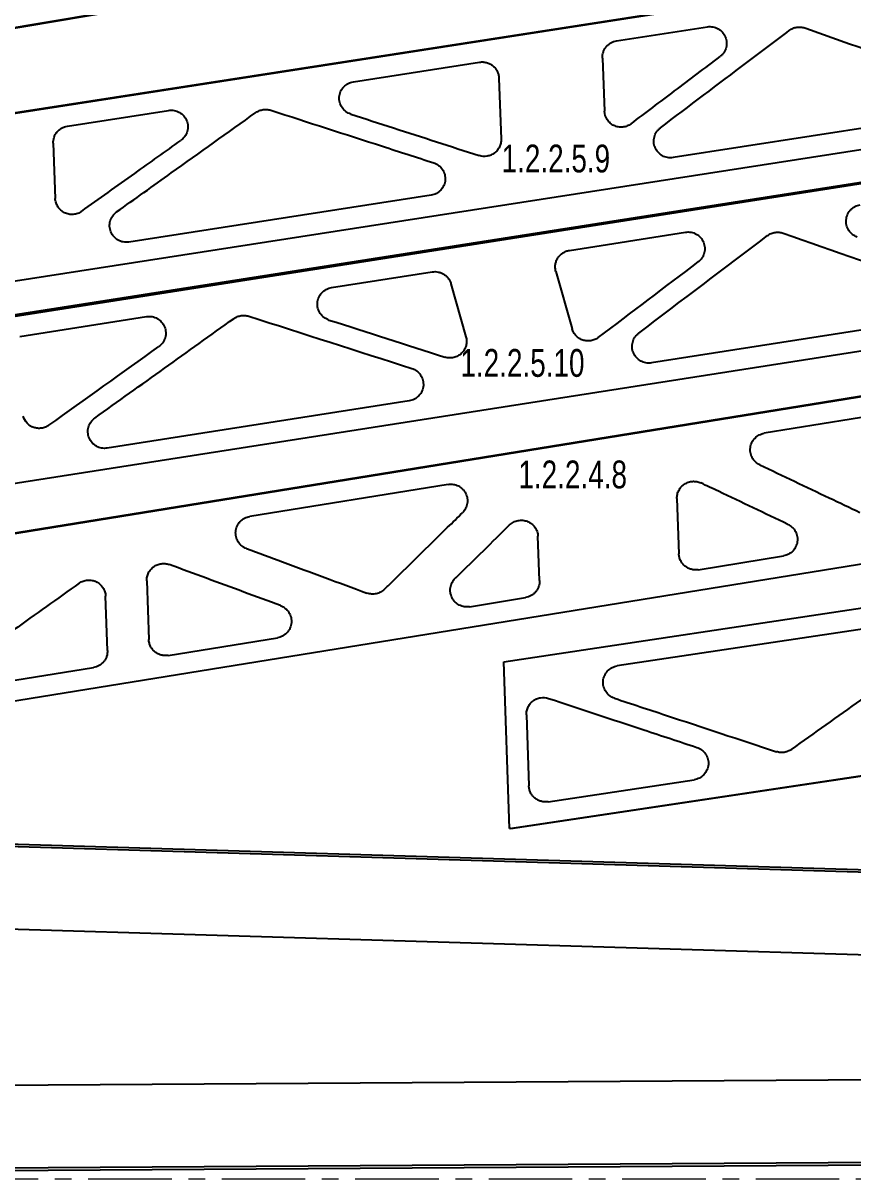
# Model space of a CAD drawing. Header units: inches. Extents: x 0 to 23.8, y 0 to 11.8.
# Drawn here: x 14.26 to 19.23, y 0.24 to 7.18 of the extents above; entities that cross this region are included whole.
import ezdxf

# ---------------------------------------------------------------- set-up
doc = ezdxf.new("R2010")
doc.units = ezdxf.units.IN
doc.header["$MEASUREMENT"] = 0
doc.linetypes.add('CENTERX2', pattern=[0.8, 0.5, -0.1, 0.1, -0.1])
doc.layers.add('PART_NAMES', color=1, linetype='Continuous')
doc.styles.add('SLDTEXTSTYLE0', font='TXT', dxfattribs={"width": 0.75})

msp = doc.modelspace()

# ---------------------------------------------------------------- linework, layer by layer
at = {"color": 7, "linetype": 'Continuous', "lineweight": 25}
for p, q in [((23.3222, 8.6876), (11.642, 6.7101)), ((23.3462, 8.6916), (11.6454, 6.715)), ((23.4886, 8.0775), (5.072, 5.2211)), ((5.0803, 5.2195), (23.4969, 8.0778)), ((17.8158, 7.0696), (18.3599, 7.154)), ((5.116, 4.2202), (23.5336, 7.0785)), ((16.2386, 6.8248), (16.995, 6.9422)), ((17.7312, 6.9671), (17.7429, 6.6491)), ((4.7466, 3.938), (23.1617, 6.8225)), ((23.1677, 6.8286), (4.751, 3.9495)), ((17.1102, 6.8471), (17.1237, 6.4811)), ((14.5249, 6.5588), (15.1315, 6.653)), ((19.8395, 6.6317), (18.1539, 6.3701)), ((14.4403, 6.4563), (14.4524, 6.1259)), ((16.7044, 6.1452), (14.8936, 5.8641)), ((17.5327, 5.8142), (18.2287, 5.9232)), ((23.4348, 5.8605), (5.0214, 2.9771)), ((23.5199, 5.6249), (11.6945, 3.7128)), ((11.7027, 3.7115), (23.528, 5.6252)), ((16.1076, 5.591), (16.7116, 5.6856)), ((17.452, 5.6881), (17.5496, 5.344)), ((16.8233, 5.6141), (16.9133, 5.2969)), ((14.2409, 5.2986), (14.9994, 5.4174)), ((19.7096, 5.4037), (18.0243, 5.1398)), ((16.5736, 4.9126), (14.7632, 4.6291)), ((19.873, 4.9081), (18.7006, 4.7184)), ((23.5629, 4.6258), (11.7368, 2.7122)), ((16.8062, 4.4118), (15.6174, 4.2194)), ((18.1775, 4.3267), (18.189, 3.9958)), ((17.14, 3.3482), (23.449, 4.2974)), ((17.354, 3.8354), (17.3447, 4.1007)), ((18.3049, 3.9006), (18.8153, 3.9832)), ((15.0009, 3.8341), (15.0132, 3.4819)), ((14.7653, 3.4165), (14.7539, 3.742)), ((16.9348, 3.6789), (17.27, 3.7332)), ((19.6229, 3.5954), (17.82, 3.3241)), ((15.1291, 3.3867), (15.7837, 3.4926)), ((17.1738, 2.3488), (17.14, 3.3482)), ((14.076, 3.2163), (14.6814, 3.3143)), ((17.1738, 2.3488), (23.4824, 3.298)), ((17.1817, 2.3491), (23.4902, 3.2974)), ((17.2758, 3.0313), (17.2902, 2.6055)), ((17.405, 2.51), (18.2807, 2.6417)), ((4.7959, 2.5384), (23.6409, 1.9721)), ((4.7959, 2.5274), (23.6409, 1.9577)), ((17.1817, 2.3491), (17.1738, 2.3488)), ((23.6409, 1.4613), (4.7959, 2.0295)), ((4.7959, 0.7504), (23.6409, 0.8726)), ((4.7959, 0.2549), (23.6409, 0.3769)), ((23.6409, 0.3604), (4.7959, 0.2381))]:
    msp.add_line(p, q, dxfattribs=at)
at = {"color": 7, "linetype": 'CENTERX2', "lineweight": 18}
msp.add_line((0.25, 0.25), (23.75, 0.25), dxfattribs=at)
at = {"color": 7, "linetype": 'Continuous', "lineweight": 25}
for points, knots in [([(18.3599, 7.154), (18.3709, 7.1557), (18.3819, 7.1556), (18.4038, 7.1517), (18.4141, 7.148), (18.4336, 7.1372), (18.4422, 7.1303), (18.457, 7.1138), (18.4629, 7.1045), (18.4716, 7.0841), (18.4742, 7.0733), (18.4754, 7.0567), (18.4753, 7.0512), (18.4742, 7.0402), (18.4733, 7.0348), (18.4704, 7.0241), (18.4685, 7.0189), (18.464, 7.0089), (18.4613, 7.0041), (18.4551, 6.9949), (18.4516, 6.9905), (18.4441, 6.9825), (18.44, 6.9788), (18.4355, 6.9755)], [0, 0, 0, 0, 0.125, 0.125, 0.25, 0.25, 0.375, 0.375, 0.5, 0.5, 0.625, 0.625, 0.6875, 0.6875, 0.75, 0.75, 0.8125, 0.8125, 0.875, 0.875, 0.9375, 0.9375, 1, 1, 1, 1]), ([(18.8507, 7.1326), (18.8574, 7.1376), (18.8645, 7.1417), (18.8796, 7.1481), (18.8876, 7.1504), (18.9038, 7.1529), (18.9121, 7.1532), (18.9285, 7.1517), (18.9365, 7.1499), (18.9443, 7.1472)], [0, 0, 0, 0, 0.25, 0.25, 0.5, 0.5, 0.75, 0.75, 1, 1, 1, 1]), ([(18.9443, 7.1472), (19.1519, 7.0739), (19.3595, 7.0006), (19.567, 6.9273), (19.6638, 6.8932), (19.7606, 6.859), (19.8574, 6.8248)], [0.0045634, 0.0045634, 0.0045634, 0.0045634, 0.02133676, 0.02133676, 0.02133676, 0.02915922, 0.02915922, 0.02915922, 0.02915922]), ([(18.0783, 6.5487), (18.251, 6.6793), (18.4237, 6.8098), (18.5964, 6.9404), (18.6812, 7.0045), (18.766, 7.0686), (18.8507, 7.1326)], [0.01679187, 0.01679187, 0.01679187, 0.01679187, 0.03329004, 0.03329004, 0.03329004, 0.04138768, 0.04138768, 0.04138768, 0.04138768]), ([(17.7312, 6.9671), (17.7308, 6.9793), (17.7326, 6.9913), (17.7384, 7.0086), (17.7409, 7.0141), (17.7467, 7.0247), (17.7502, 7.0298), (17.7579, 7.0391), (17.7621, 7.0434), (17.7714, 7.0512), (17.7764, 7.0547), (17.7869, 7.0607), (17.7924, 7.0632), (17.8038, 7.0672), (17.8098, 7.0687), (17.8158, 7.0696)], [0, 0, 0, 0, 0.25, 0.25, 0.375, 0.375, 0.5, 0.5, 0.625, 0.625, 0.75, 0.75, 0.875, 0.875, 1, 1, 1, 1]), ([(16.995, 6.9422), (17.002, 6.9433), (17.009, 6.9436), (17.023, 6.9428), (17.03, 6.9417), (17.0436, 6.9379), (17.0501, 6.9354), (17.0626, 6.9289), (17.0686, 6.925), (17.0794, 6.916), (17.0843, 6.911), (17.0931, 6.8999), (17.0968, 6.894), (17.1031, 6.8814), (17.1055, 6.8747), (17.109, 6.8611), (17.11, 6.8541), (17.1102, 6.8471)], [0, 0, 0, 0, 0.125, 0.125, 0.25, 0.25, 0.375, 0.375, 0.5, 0.5, 0.625, 0.625, 0.75, 0.75, 0.875, 0.875, 1, 1, 1, 1]), ([(17.9032, 6.573), (17.9899, 6.6386), (18.0766, 6.7041), (18.1633, 6.7696), (18.254, 6.8382), (18.3448, 6.9068), (18.4355, 6.9755)], [0.01717888, 0.01717888, 0.01717888, 0.01717888, 0.02546104, 0.02546104, 0.02546104, 0.03412983, 0.03412983, 0.03412983, 0.03412983]), ([(16.2232, 6.6308), (16.2125, 6.6343), (16.2027, 6.6394), (16.1847, 6.653), (16.1771, 6.661), (16.1646, 6.6797), (16.16, 6.6898), (16.1543, 6.7116), (16.1534, 6.7227), (16.1551, 6.7451), (16.1578, 6.7559), (16.1668, 6.7764), (16.173, 6.7857), (16.1882, 6.8022), (16.1971, 6.809), (16.2169, 6.8195), (16.2275, 6.8231), (16.2386, 6.8248)], [0, 0, 0, 0, 0.125, 0.125, 0.25, 0.25, 0.375, 0.375, 0.5, 0.5, 0.625, 0.625, 0.75, 0.75, 0.875, 0.875, 1, 1, 1, 1]), ([(14.8202, 6.0443), (14.9294, 6.1224), (15.0386, 6.2004), (15.1479, 6.2784), (15.3169, 6.3991), (15.4859, 6.5198), (15.6548, 6.6405)], [0.0177595, 0.0177595, 0.0177595, 0.0177595, 0.02798828, 0.02798828, 0.02798828, 0.0438128, 0.0438128, 0.0438128, 0.0438128]), ([(15.1315, 6.653), (15.1426, 6.6547), (15.1537, 6.6546), (15.1759, 6.6505), (15.1863, 6.6467), (15.2059, 6.6357), (15.2145, 6.6287), (15.2293, 6.6118), (15.2352, 6.6023), (15.2437, 6.5815), (15.2461, 6.5707), (15.2473, 6.5483), (15.246, 6.5372), (15.2398, 6.5156), (15.235, 6.5056), (15.222, 6.4873), (15.2141, 6.4793), (15.205, 6.4728)], [0, 0, 0, 0, 0.125, 0.125, 0.25, 0.25, 0.375, 0.375, 0.5, 0.5, 0.625, 0.625, 0.75, 0.75, 0.875, 0.875, 1, 1, 1, 1]), ([(15.6548, 6.6405), (15.6612, 6.6451), (15.668, 6.6488), (15.6823, 6.6546), (15.69, 6.6568), (15.7052, 6.6591), (15.713, 6.6594), (15.7286, 6.6582), (15.7362, 6.6567), (15.7437, 6.6543)], [0, 0, 0, 0, 0.25, 0.25, 0.5, 0.5, 0.75, 0.75, 1, 1, 1, 1]), ([(15.7437, 6.6543), (15.9666, 6.5823), (16.1896, 6.5103), (16.4125, 6.4384), (16.5149, 6.4053), (16.6174, 6.3722), (16.7198, 6.3391)], [0.00445347, 0.00445347, 0.00445347, 0.00445347, 0.02230498, 0.02230498, 0.02230498, 0.03050679, 0.03050679, 0.03050679, 0.03050679]), ([(16.2232, 6.6308), (16.3088, 6.6032), (16.3944, 6.5755), (16.48, 6.5479), (16.651, 6.4927), (16.822, 6.4375), (16.993, 6.3823)], [0.01385221, 0.01385221, 0.01385221, 0.01385221, 0.02070761, 0.02070761, 0.02070761, 0.03439944, 0.03439944, 0.03439944, 0.03439944]), ([(17.9032, 6.573), (17.8958, 6.5675), (17.8879, 6.5631), (17.8753, 6.5581), (17.8709, 6.5567), (17.862, 6.5545), (17.8576, 6.5538), (17.8441, 6.5524), (17.8348, 6.5527), (17.817, 6.5558), (17.8082, 6.5585), (17.7918, 6.5663), (17.7842, 6.5713), (17.7704, 6.5833), (17.7644, 6.5901), (17.7494, 6.6129), (17.7436, 6.6308), (17.7429, 6.6491)], [0, 0, 0, 0, 0.125, 0.125, 0.1875, 0.1875, 0.25, 0.25, 0.375, 0.375, 0.5, 0.5, 0.625, 0.625, 0.75, 0.75, 1, 1, 1, 1]), ([(14.4403, 6.4563), (14.4398, 6.4686), (14.4416, 6.4806), (14.4474, 6.4979), (14.4499, 6.5034), (14.4558, 6.5139), (14.4592, 6.519), (14.4669, 6.5283), (14.4712, 6.5326), (14.4804, 6.5404), (14.4855, 6.5439), (14.496, 6.5499), (14.5015, 6.5524), (14.5129, 6.5564), (14.5188, 6.5579), (14.5249, 6.5588)], [0, 0, 0, 0, 0.25, 0.25, 0.375, 0.375, 0.5, 0.5, 0.625, 0.625, 0.75, 0.75, 0.875, 0.875, 1, 1, 1, 1]), ([(18.1539, 6.3701), (18.1429, 6.3684), (18.1319, 6.3685), (18.11, 6.3724), (18.0997, 6.3761), (18.0803, 6.387), (18.0716, 6.3938), (18.0568, 6.4103), (18.0509, 6.4197), (18.0422, 6.4401), (18.0396, 6.4509), (18.0384, 6.4674), (18.0385, 6.473), (18.0396, 6.4839), (18.0405, 6.4893), (18.0434, 6.5), (18.0453, 6.5053), (18.0498, 6.5153), (18.0525, 6.5201), (18.0587, 6.5293), (18.0622, 6.5336), (18.0697, 6.5417), (18.0738, 6.5453), (18.0783, 6.5487)], [0, 0, 0, 0, 0.125, 0.125, 0.25, 0.25, 0.375, 0.375, 0.5, 0.5, 0.625, 0.625, 0.6875, 0.6875, 0.75, 0.75, 0.8125, 0.8125, 0.875, 0.875, 0.9375, 0.9375, 1, 1, 1, 1]), ([(14.6105, 6.0482), (14.7167, 6.124), (14.8229, 6.1999), (14.9292, 6.2758), (15.0211, 6.3415), (15.113, 6.4071), (15.205, 6.4728)], [0.01642191, 0.01642191, 0.01642191, 0.01642191, 0.02636941, 0.02636941, 0.02636941, 0.0349789, 0.0349789, 0.0349789, 0.0349789]), ([(17.1237, 6.4811), (17.124, 6.473), (17.1233, 6.4651), (17.1201, 6.4495), (17.1175, 6.4418), (17.1107, 6.4274), (17.1064, 6.4205), (17.0962, 6.4081), (17.0905, 6.4026), (17.0778, 6.3929), (17.0708, 6.3888), (17.0562, 6.3825), (17.0484, 6.3802), (17.0247, 6.3762), (17.0084, 6.3773), (16.993, 6.3823)], [0, 0, 0, 0, 0.125, 0.125, 0.25, 0.25, 0.375, 0.375, 0.5, 0.5, 0.625, 0.625, 0.75, 0.75, 1, 1, 1, 1]), ([(16.7198, 6.3391), (16.7305, 6.3357), (16.7403, 6.3306), (16.7583, 6.317), (16.7659, 6.3089), (16.7784, 6.2903), (16.783, 6.2801), (16.7887, 6.2584), (16.7896, 6.2473), (16.7879, 6.2249), (16.7852, 6.2141), (16.7761, 6.1935), (16.77, 6.1842), (16.7548, 6.1678), (16.7459, 6.161), (16.7261, 6.1504), (16.7155, 6.1469), (16.7044, 6.1452)], [0, 0, 0, 0, 0.125, 0.125, 0.25, 0.25, 0.375, 0.375, 0.5, 0.5, 0.625, 0.625, 0.75, 0.75, 0.875, 0.875, 1, 1, 1, 1]), ([(14.6105, 6.0482), (14.6031, 6.0429), (14.5952, 6.0387), (14.5783, 6.0326), (14.5694, 6.0306), (14.5516, 6.0291), (14.5425, 6.0296), (14.5249, 6.0329), (14.5163, 6.0358), (14.5002, 6.0437), (14.4928, 6.0487), (14.4792, 6.0607), (14.4734, 6.0675), (14.4636, 6.0826), (14.4597, 6.0908), (14.4543, 6.1078), (14.4527, 6.1168), (14.4524, 6.1259)], [0, 0, 0, 0, 0.125, 0.125, 0.25, 0.25, 0.375, 0.375, 0.5, 0.5, 0.625, 0.625, 0.75, 0.75, 0.875, 0.875, 1, 1, 1, 1]), ([(14.8936, 5.8641), (14.8825, 5.8624), (14.8714, 5.8626), (14.8493, 5.8666), (14.8389, 5.8704), (14.8193, 5.8814), (14.8107, 5.8885), (14.7958, 5.9053), (14.7899, 5.9148), (14.7815, 5.9356), (14.779, 5.9464), (14.7778, 5.9689), (14.7791, 5.9799), (14.7853, 6.0015), (14.7902, 6.0116), (14.8031, 6.0299), (14.811, 6.0378), (14.8202, 6.0443)], [0, 0, 0, 0, 0.125, 0.125, 0.25, 0.25, 0.375, 0.375, 0.5, 0.5, 0.625, 0.625, 0.75, 0.75, 0.875, 0.875, 1, 1, 1, 1]), ([(19.2577, 5.894), (19.2472, 5.8977), (19.2376, 5.903), (19.2202, 5.9168), (19.2128, 5.925), (19.2007, 5.9437), (19.1964, 5.9538), (19.1911, 5.9754), (19.1903, 5.9864), (19.1923, 6.0085), (19.1951, 6.0192), (19.2019, 6.0344), (19.2046, 6.0392), (19.2107, 6.0484), (19.2141, 6.0527), (19.2216, 6.0608), (19.2258, 6.0645), (19.2345, 6.0712), (19.2391, 6.0742), (19.2489, 6.0793), (19.2541, 6.0815), (19.2645, 6.085), (19.2699, 6.0863), (19.2754, 6.0872)], [0, 0, 0, 0, 0.125, 0.125, 0.25, 0.25, 0.375, 0.375, 0.5, 0.5, 0.625, 0.625, 0.6875, 0.6875, 0.75, 0.75, 0.8125, 0.8125, 0.875, 0.875, 0.9375, 0.9375, 1, 1, 1, 1]), ([(18.2287, 5.9232), (18.2397, 5.925), (18.2507, 5.9249), (18.2726, 5.921), (18.283, 5.9173), (18.3024, 5.9065), (18.3111, 5.8996), (18.3259, 5.8831), (18.3319, 5.8738), (18.3405, 5.8534), (18.3431, 5.8426), (18.3443, 5.8261), (18.3443, 5.8205), (18.3432, 5.8095), (18.3423, 5.8041), (18.3394, 5.7934), (18.3375, 5.7882), (18.333, 5.7782), (18.3303, 5.7734), (18.3242, 5.7642), (18.3207, 5.7598), (18.3131, 5.7518), (18.309, 5.7481), (18.3046, 5.7447)], [0, 0, 0, 0, 0.125, 0.125, 0.25, 0.25, 0.375, 0.375, 0.5, 0.5, 0.625, 0.625, 0.6875, 0.6875, 0.75, 0.75, 0.8125, 0.8125, 0.875, 0.875, 0.9375, 0.9375, 1, 1, 1, 1]), ([(18.7203, 5.9027), (18.7269, 5.9077), (18.734, 5.9118), (18.749, 5.9182), (18.7571, 5.9205), (18.7732, 5.9231), (18.7815, 5.9233), (18.7979, 5.9218), (18.8059, 5.9201), (18.8137, 5.9174)], [0, 0, 0, 0, 0.25, 0.25, 0.5, 0.5, 0.75, 0.75, 1, 1, 1, 1]), ([(17.452, 5.6881), (17.45, 5.695), (17.4488, 5.7019), (17.4479, 5.7159), (17.4482, 5.7231), (17.4503, 5.737), (17.452, 5.7438), (17.457, 5.7571), (17.4602, 5.7634), (17.4677, 5.7753), (17.4722, 5.7808), (17.4821, 5.7909), (17.4876, 5.7953), (17.4994, 5.803), (17.5058, 5.8063), (17.5189, 5.8113), (17.5256, 5.8131), (17.5327, 5.8142)], [0, 0, 0, 0, 0.125, 0.125, 0.25, 0.25, 0.375, 0.375, 0.5, 0.5, 0.625, 0.625, 0.75, 0.75, 0.875, 0.875, 1, 1, 1, 1]), ([(16.7116, 5.6856), (16.7236, 5.6875), (16.7357, 5.6872), (16.7536, 5.6834), (16.7593, 5.6817), (16.7704, 5.6771), (16.7759, 5.6743), (16.7861, 5.6678), (16.7908, 5.6641), (16.7996, 5.6559), (16.8037, 5.6513), (16.8109, 5.6416), (16.8141, 5.6365), (16.8194, 5.6257), (16.8216, 5.62), (16.8233, 5.6141)], [0, 0, 0, 0, 0.25, 0.25, 0.375, 0.375, 0.5, 0.5, 0.625, 0.625, 0.75, 0.75, 0.875, 0.875, 1, 1, 1, 1]), ([(16.0926, 5.397), (16.0819, 5.4004), (16.072, 5.4055), (16.054, 5.4191), (16.0464, 5.4271), (16.0338, 5.4458), (16.0293, 5.4559), (16.0235, 5.4776), (16.0225, 5.4887), (16.0243, 5.5111), (16.027, 5.5219), (16.0359, 5.5425), (16.042, 5.5518), (16.0573, 5.5683), (16.0661, 5.5751), (16.0859, 5.5857), (16.0965, 5.5893), (16.1076, 5.591)], [0, 0, 0, 0, 0.125, 0.125, 0.25, 0.25, 0.375, 0.375, 0.5, 0.5, 0.625, 0.625, 0.75, 0.75, 0.875, 0.875, 1, 1, 1, 1]), ([(14.9994, 5.4174), (15.0105, 5.4192), (15.0216, 5.419), (15.0438, 5.415), (15.0542, 5.4113), (15.0738, 5.4002), (15.0824, 5.3932), (15.0973, 5.3764), (15.1032, 5.3669), (15.1117, 5.3461), (15.1141, 5.3352), (15.1153, 5.3128), (15.1141, 5.3017), (15.1079, 5.2802), (15.103, 5.2701), (15.0901, 5.2518), (15.0822, 5.2438), (15.0731, 5.2373)], [0, 0, 0, 0, 0.125, 0.125, 0.25, 0.25, 0.375, 0.375, 0.5, 0.5, 0.625, 0.625, 0.75, 0.75, 0.875, 0.875, 1, 1, 1, 1]), ([(15.5235, 5.4059), (15.5299, 5.4104), (15.5367, 5.4142), (15.551, 5.42), (15.5586, 5.4221), (15.5738, 5.4245), (15.5816, 5.4249), (15.5972, 5.4237), (15.6048, 5.4222), (15.6122, 5.4198)], [0, 0, 0, 0, 0.25, 0.25, 0.5, 0.5, 0.75, 0.75, 1, 1, 1, 1]), ([(17.7062, 5.2916), (17.6997, 5.2867), (17.6927, 5.2827), (17.6779, 5.2763), (17.67, 5.274), (17.6541, 5.2714), (17.6459, 5.271), (17.6297, 5.2723), (17.6219, 5.2739), (17.6065, 5.2791), (17.5991, 5.2826), (17.5855, 5.2912), (17.5791, 5.2964), (17.568, 5.3081), (17.5631, 5.3146), (17.555, 5.3287), (17.5519, 5.3362), (17.5496, 5.344)], [0, 0, 0, 0, 0.125, 0.125, 0.25, 0.25, 0.375, 0.375, 0.5, 0.5, 0.625, 0.625, 0.75, 0.75, 0.875, 0.875, 1, 1, 1, 1]), ([(16.9133, 5.2969), (16.9158, 5.2882), (16.917, 5.2794), (16.9172, 5.2614), (16.916, 5.2523), (16.9114, 5.2351), (16.9078, 5.2266), (16.8987, 5.2112), (16.8931, 5.204), (16.8802, 5.1915), (16.873, 5.1862), (16.857, 5.1775), (16.8487, 5.1743), (16.8312, 5.1702), (16.8221, 5.1694), (16.8042, 5.1701), (16.7952, 5.1716), (16.7866, 5.1744)], [0, 0, 0, 0, 0.125, 0.125, 0.25, 0.25, 0.375, 0.375, 0.5, 0.5, 0.625, 0.625, 0.75, 0.75, 0.875, 0.875, 1, 1, 1, 1]), ([(18.0243, 5.1398), (18.0133, 5.138), (18.0023, 5.1381), (17.9804, 5.142), (17.97, 5.1457), (17.9506, 5.1565), (17.9419, 5.1634), (17.9271, 5.1799), (17.9211, 5.1892), (17.9125, 5.2096), (17.9099, 5.2204), (17.9087, 5.237), (17.9087, 5.2425), (17.9098, 5.2535), (17.9107, 5.2589), (17.9136, 5.2696), (17.9155, 5.2748), (17.92, 5.2848), (17.9227, 5.2896), (17.9288, 5.2988), (17.9323, 5.3032), (17.9399, 5.3112), (17.944, 5.3149), (17.9484, 5.3183)], [0, 0, 0, 0, 0.125, 0.125, 0.25, 0.25, 0.375, 0.375, 0.5, 0.5, 0.625, 0.625, 0.6875, 0.6875, 0.75, 0.75, 0.8125, 0.8125, 0.875, 0.875, 0.9375, 0.9375, 1, 1, 1, 1]), ([(16.5887, 5.1066), (16.5994, 5.1032), (16.6092, 5.0981), (16.6272, 5.0846), (16.6349, 5.0765), (16.6474, 5.0578), (16.652, 5.0477), (16.6577, 5.026), (16.6587, 5.0149), (16.657, 4.9925), (16.6543, 4.9817), (16.6453, 4.9611), (16.6392, 4.9518), (16.624, 4.9353), (16.6151, 4.9285), (16.5953, 4.9179), (16.5847, 4.9143), (16.5736, 4.9126)], [0, 0, 0, 0, 0.125, 0.125, 0.25, 0.25, 0.375, 0.375, 0.5, 0.5, 0.625, 0.625, 0.75, 0.75, 0.875, 0.875, 1, 1, 1, 1]), ([(14.4145, 4.7662), (14.408, 4.7615), (14.401, 4.7577), (14.3863, 4.7517), (14.3784, 4.7496), (14.3627, 4.7474), (14.3546, 4.7472), (14.3387, 4.7487), (14.331, 4.7504), (14.3159, 4.7557), (14.3086, 4.7593), (14.2953, 4.7679), (14.2891, 4.7731), (14.2727, 4.7905), (14.2646, 4.8047), (14.2602, 4.8202)], [0, 0, 0, 0, 0.125, 0.125, 0.25, 0.25, 0.375, 0.375, 0.5, 0.5, 0.625, 0.625, 0.75, 0.75, 1, 1, 1, 1]), ([(14.7632, 4.6291), (14.7521, 4.6274), (14.741, 4.6275), (14.7189, 4.6315), (14.7084, 4.6353), (14.6888, 4.6463), (14.6802, 4.6533), (14.6653, 4.6702), (14.6594, 4.6796), (14.6509, 4.7004), (14.6485, 4.7113), (14.6473, 4.7337), (14.6485, 4.7448), (14.6548, 4.7664), (14.6596, 4.7764), (14.6725, 4.7947), (14.6804, 4.8027), (14.6896, 4.8092)], [0, 0, 0, 0, 0.125, 0.125, 0.25, 0.25, 0.375, 0.375, 0.5, 0.5, 0.625, 0.625, 0.75, 0.75, 0.875, 0.875, 1, 1, 1, 1]), ([(18.6736, 4.5293), (18.6639, 4.5339), (18.6553, 4.5399), (18.6399, 4.5545), (18.6335, 4.563), (18.6259, 4.577), (18.6238, 4.5819), (18.6203, 4.5918), (18.619, 4.5969), (18.6172, 4.6073), (18.6166, 4.6127), (18.6165, 4.6232), (18.6168, 4.6284), (18.6183, 4.6389), (18.6194, 4.6441), (18.6226, 4.6542), (18.6245, 4.6591), (18.6292, 4.6686), (18.6319, 4.6732), (18.638, 4.6818), (18.6414, 4.6858), (18.6525, 4.6971), (18.6611, 4.7035), (18.6798, 4.7132), (18.69, 4.7166), (18.7006, 4.7184)], [0, 0, 0, 0, 0.125, 0.125, 0.25, 0.25, 0.3125, 0.3125, 0.375, 0.375, 0.4375, 0.4375, 0.5, 0.5, 0.5625, 0.5625, 0.625, 0.625, 0.6875, 0.6875, 0.75, 0.75, 0.875, 0.875, 1, 1, 1, 1]), ([(18.6736, 4.5293), (18.8124, 4.4633), (18.9511, 4.3973), (19.0899, 4.3313), (19.151, 4.3022), (19.212, 4.2732), (19.2731, 4.2441)], [0.01368932, 0.01368932, 0.01368932, 0.01368932, 0.0254, 0.0254, 0.0254, 0.03055216, 0.03055216, 0.03055216, 0.03055216]), ([(16.8062, 4.4118), (16.8167, 4.4135), (16.8272, 4.4135), (16.8481, 4.4102), (16.8582, 4.407), (16.8723, 4.3998), (16.8768, 4.397), (16.8853, 4.3909), (16.8893, 4.3875), (16.8967, 4.38), (16.9002, 4.3759), (16.9063, 4.3674), (16.9091, 4.363), (16.9138, 4.3536), (16.9158, 4.3486), (16.919, 4.3386), (16.9202, 4.3335), (16.9218, 4.3232), (16.9222, 4.3178), (16.9222, 4.3073), (16.9217, 4.3021), (16.9192, 4.2866), (16.9158, 4.2763), (16.9062, 4.2577), (16.8998, 4.2491), (16.8922, 4.2417)], [0, 0, 0, 0, 0.125, 0.125, 0.25, 0.25, 0.3125, 0.3125, 0.375, 0.375, 0.4375, 0.4375, 0.5, 0.5, 0.5625, 0.5625, 0.625, 0.625, 0.6875, 0.6875, 0.75, 0.75, 0.875, 0.875, 1, 1, 1, 1]), ([(18.1775, 4.3267), (18.1772, 4.3353), (18.178, 4.3438), (18.1817, 4.3605), (18.1847, 4.3686), (18.1925, 4.3837), (18.1975, 4.3909), (18.2089, 4.4035), (18.2154, 4.4091), (18.2298, 4.4185), (18.2374, 4.4223), (18.2536, 4.4277), (18.2621, 4.4294), (18.2791, 4.4305), (18.2878, 4.43), (18.3045, 4.4268), (18.3126, 4.4242), (18.3204, 4.4205)], [0, 0, 0, 0, 0.125, 0.125, 0.25, 0.25, 0.375, 0.375, 0.5, 0.5, 0.625, 0.625, 0.75, 0.75, 0.875, 0.875, 1, 1, 1, 1]), ([(18.8423, 4.1722), (18.7035, 4.2382), (18.5647, 4.3043), (18.426, 4.3703), (18.3908, 4.387), (18.3556, 4.4038), (18.3204, 4.4205)], [0.01368964, 0.01368964, 0.01368964, 0.01368964, 0.0254, 0.0254, 0.0254, 0.02837022, 0.02837022, 0.02837022, 0.02837022]), ([(16.4244, 3.783), (16.4318, 3.7903), (16.4392, 3.7975), (16.4465, 3.8047), (16.5655, 3.9214), (16.6846, 4.0381), (16.8036, 4.1547), (16.8331, 4.1837), (16.8627, 4.2127), (16.8922, 4.2417)], [0.01191363, 0.01191363, 0.01191363, 0.01191363, 0.0127, 0.0127, 0.0127, 0.0254, 0.0254, 0.0254, 0.02855387, 0.02855387, 0.02855387, 0.02855387]), ([(15.5987, 4.0269), (15.5884, 4.0307), (15.5789, 4.0361), (15.5618, 4.05), (15.5545, 4.0582), (15.5428, 4.0768), (15.5386, 4.087), (15.5335, 4.1084), (15.5328, 4.1193), (15.5343, 4.1357), (15.5353, 4.1412), (15.5381, 4.1517), (15.54, 4.1568), (15.5445, 4.1668), (15.5472, 4.1717), (15.5532, 4.1808), (15.5566, 4.185), (15.5641, 4.193), (15.5682, 4.1968), (15.5769, 4.2034), (15.5815, 4.2063), (15.5911, 4.2115), (15.5962, 4.2137), (15.6066, 4.2172), (15.6119, 4.2185), (15.6174, 4.2194)], [0, 0, 0, 0, 0.125, 0.125, 0.25, 0.25, 0.375, 0.375, 0.5, 0.5, 0.5625, 0.5625, 0.625, 0.625, 0.6875, 0.6875, 0.75, 0.75, 0.8125, 0.8125, 0.875, 0.875, 0.9375, 0.9375, 1, 1, 1, 1]), ([(17.1748, 4.1686), (17.0686, 4.0645), (16.9624, 3.9604), (16.8562, 3.8563), (16.8537, 3.8538), (16.8513, 3.8514), (16.8488, 3.849)], [0.0150853, 0.0150853, 0.0150853, 0.0150853, 0.02641787, 0.02641787, 0.02641787, 0.02667962, 0.02667962, 0.02667962, 0.02667962]), ([(17.1748, 4.1686), (17.1817, 4.1754), (17.1895, 4.181), (17.2023, 4.1878), (17.2067, 4.1898), (17.2158, 4.193), (17.2204, 4.1943), (17.2298, 4.1962), (17.2347, 4.1968), (17.2443, 4.1973), (17.2491, 4.1972), (17.2634, 4.1959), (17.273, 4.1936), (17.2863, 4.1883), (17.2907, 4.1862), (17.299, 4.1814), (17.303, 4.1786), (17.3106, 4.1727), (17.3141, 4.1694), (17.3207, 4.1624), (17.3238, 4.1587), (17.3321, 4.1468), (17.3365, 4.1383), (17.3427, 4.1199), (17.3444, 4.1104), (17.3447, 4.1007)], [0, 0, 0, 0, 0.125, 0.125, 0.1875, 0.1875, 0.25, 0.25, 0.3125, 0.3125, 0.375, 0.375, 0.5, 0.5, 0.5625, 0.5625, 0.625, 0.625, 0.6875, 0.6875, 0.75, 0.75, 0.875, 0.875, 1, 1, 1, 1]), ([(18.8423, 4.1722), (18.8519, 4.1676), (18.8606, 4.1617), (18.876, 4.147), (18.8824, 4.1386), (18.8899, 4.1246), (18.8921, 4.1197), (18.8955, 4.1097), (18.8969, 4.1046), (18.8987, 4.0942), (18.8992, 4.0889), (18.8994, 4.0784), (18.8991, 4.0731), (18.8976, 4.0627), (18.8964, 4.0574), (18.8933, 4.0473), (18.8914, 4.0424), (18.8867, 4.033), (18.884, 4.0284), (18.8778, 4.0197), (18.8745, 4.0157), (18.8634, 4.0044), (18.8547, 3.998), (18.8361, 3.9883), (18.8258, 3.9849), (18.8153, 3.9832)], [0, 0, 0, 0, 0.125, 0.125, 0.25, 0.25, 0.3125, 0.3125, 0.375, 0.375, 0.4375, 0.4375, 0.5, 0.5, 0.5625, 0.5625, 0.625, 0.625, 0.6875, 0.6875, 0.75, 0.75, 0.875, 0.875, 1, 1, 1, 1]), ([(15.5987, 4.0269), (15.6707, 4.0003), (15.7427, 3.9737), (15.8148, 3.9471), (15.9831, 3.885), (16.1514, 3.8228), (16.3198, 3.7606)], [0.01196331, 0.01196331, 0.01196331, 0.01196331, 0.01781272, 0.01781272, 0.01781272, 0.03148686, 0.03148686, 0.03148686, 0.03148686]), ([(18.3049, 3.9006), (18.2979, 3.8995), (18.2909, 3.8991), (18.2768, 3.8998), (18.2697, 3.901), (18.2561, 3.9046), (18.2495, 3.9072), (18.2369, 3.9137), (18.2309, 3.9176), (18.22, 3.9265), (18.215, 3.9316), (18.2062, 3.9427), (18.2025, 3.9487), (18.1962, 3.9613), (18.1937, 3.9681), (18.1903, 3.9817), (18.1893, 3.9887), (18.189, 3.9958)], [0, 0, 0, 0, 0.125, 0.125, 0.25, 0.25, 0.375, 0.375, 0.5, 0.5, 0.625, 0.625, 0.75, 0.75, 0.875, 0.875, 1, 1, 1, 1]), ([(15.0009, 3.8341), (15.0006, 3.8424), (15.0013, 3.8505), (15.0047, 3.8664), (15.0074, 3.8743), (15.0146, 3.8888), (15.0191, 3.8958), (15.0296, 3.9083), (15.0355, 3.9138), (15.0488, 3.9234), (15.056, 3.9274), (15.0711, 3.9335), (15.0791, 3.9356), (15.0953, 3.9378), (15.1035, 3.9379), (15.1198, 3.9362), (15.1277, 3.9343), (15.1355, 3.9314)], [0, 0, 0, 0, 0.125, 0.125, 0.25, 0.25, 0.375, 0.375, 0.5, 0.5, 0.625, 0.625, 0.75, 0.75, 0.875, 0.875, 1, 1, 1, 1]), ([(15.8024, 3.6852), (15.7288, 3.7124), (15.6552, 3.7395), (15.5816, 3.7667), (15.4329, 3.8216), (15.2842, 3.8765), (15.1355, 3.9314)], [0.01219386, 0.01219386, 0.01219386, 0.01219386, 0.01817234, 0.01817234, 0.01817234, 0.03025217, 0.03025217, 0.03025217, 0.03025217]), ([(14.596, 3.82), (14.4649, 3.7265), (14.3338, 3.6331), (14.2028, 3.5396), (14.1358, 3.4919), (14.0689, 3.4442), (14.0019, 3.3964)], [0.01198315, 0.01198315, 0.01198315, 0.01198315, 0.02424868, 0.02424868, 0.02424868, 0.03051388, 0.03051388, 0.03051388, 0.03051388]), ([(14.596, 3.82), (14.6033, 3.8252), (14.6112, 3.8294), (14.6281, 3.8356), (14.637, 3.8375), (14.6548, 3.8389), (14.664, 3.8385), (14.6815, 3.8351), (14.6902, 3.8322), (14.7063, 3.8243), (14.7137, 3.8193), (14.7272, 3.8072), (14.7331, 3.8005), (14.7428, 3.7854), (14.7467, 3.7771), (14.7521, 3.7601), (14.7536, 3.7511), (14.7539, 3.742)], [0, 0, 0, 0, 0.125, 0.125, 0.25, 0.25, 0.375, 0.375, 0.5, 0.5, 0.625, 0.625, 0.75, 0.75, 0.875, 0.875, 1, 1, 1, 1]), ([(16.9348, 3.6789), (16.9243, 3.6772), (16.9139, 3.6772), (16.8929, 3.6805), (16.8829, 3.6837), (16.8688, 3.6909), (16.8643, 3.6937), (16.8558, 3.6999), (16.8518, 3.7033), (16.8444, 3.7107), (16.8409, 3.7148), (16.8347, 3.7233), (16.832, 3.7278), (16.8273, 3.7371), (16.8252, 3.7421), (16.822, 3.7521), (16.8208, 3.7572), (16.8192, 3.7676), (16.8188, 3.7729), (16.8189, 3.7834), (16.8193, 3.7886), (16.8219, 3.8042), (16.8253, 3.8144), (16.8349, 3.833), (16.8413, 3.8416), (16.8488, 3.849)], [0, 0, 0, 0, 0.125, 0.125, 0.25, 0.25, 0.3125, 0.3125, 0.375, 0.375, 0.4375, 0.4375, 0.5, 0.5, 0.5625, 0.5625, 0.625, 0.625, 0.6875, 0.6875, 0.75, 0.75, 0.875, 0.875, 1, 1, 1, 1]), ([(17.354, 3.8354), (17.3544, 3.8232), (17.3527, 3.8113), (17.3468, 3.7941), (17.3444, 3.7886), (17.3386, 3.7781), (17.3352, 3.7731), (17.3275, 3.7637), (17.3233, 3.7595), (17.3142, 3.7517), (17.3091, 3.7482), (17.2987, 3.7422), (17.2933, 3.7397), (17.2819, 3.7357), (17.276, 3.7341), (17.27, 3.7332)], [0, 0, 0, 0, 0.25, 0.25, 0.375, 0.375, 0.5, 0.5, 0.625, 0.625, 0.75, 0.75, 0.875, 0.875, 1, 1, 1, 1]), ([(16.4244, 3.783), (16.4176, 3.7764), (16.4101, 3.7709), (16.3977, 3.7642), (16.3933, 3.7622), (16.3845, 3.759), (16.38, 3.7577), (16.3663, 3.7547), (16.3567, 3.754), (16.338, 3.7554), (16.3287, 3.7574), (16.3198, 3.7606)], [0, 0, 0, 0, 0.25, 0.25, 0.375, 0.375, 0.5, 0.5, 0.75, 0.75, 1, 1, 1, 1]), ([(15.8024, 3.6852), (15.8128, 3.6813), (15.8222, 3.676), (15.8394, 3.662), (15.8466, 3.6539), (15.8583, 3.6352), (15.8625, 3.6251), (15.8676, 3.6037), (15.8684, 3.5927), (15.8668, 3.5763), (15.8658, 3.5709), (15.863, 3.5603), (15.8612, 3.5552), (15.8566, 3.5452), (15.854, 3.5404), (15.8479, 3.5313), (15.8445, 3.527), (15.837, 3.519), (15.8329, 3.5153), (15.8242, 3.5087), (15.8197, 3.5057), (15.81, 3.5006), (15.8049, 3.4984), (15.7945, 3.4949), (15.7892, 3.4935), (15.7837, 3.4926)], [0, 0, 0, 0, 0.125, 0.125, 0.25, 0.25, 0.375, 0.375, 0.5, 0.5, 0.5625, 0.5625, 0.625, 0.625, 0.6875, 0.6875, 0.75, 0.75, 0.8125, 0.8125, 0.875, 0.875, 0.9375, 0.9375, 1, 1, 1, 1]), ([(15.1291, 3.3867), (15.1221, 3.3856), (15.115, 3.3852), (15.1009, 3.3859), (15.0938, 3.3871), (15.0802, 3.3907), (15.0736, 3.3933), (15.061, 3.3998), (15.0551, 3.4037), (15.0442, 3.4126), (15.0392, 3.4177), (15.0304, 3.4288), (15.0266, 3.4348), (15.0203, 3.4474), (15.0179, 3.4542), (15.0144, 3.4678), (15.0134, 3.4748), (15.0132, 3.4819)], [0, 0, 0, 0, 0.125, 0.125, 0.25, 0.25, 0.375, 0.375, 0.5, 0.5, 0.625, 0.625, 0.75, 0.75, 0.875, 0.875, 1, 1, 1, 1]), ([(14.7653, 3.4165), (14.7657, 3.4043), (14.764, 3.3924), (14.7582, 3.3752), (14.7557, 3.3697), (14.7499, 3.3592), (14.7465, 3.3542), (14.7388, 3.3449), (14.7346, 3.3406), (14.7255, 3.3328), (14.7205, 3.3293), (14.71, 3.3233), (14.7046, 3.3208), (14.6933, 3.3168), (14.6874, 3.3152), (14.6814, 3.3143)], [0, 0, 0, 0, 0.25, 0.25, 0.375, 0.375, 0.5, 0.5, 0.625, 0.625, 0.75, 0.75, 0.875, 0.875, 1, 1, 1, 1]), ([(17.8036, 3.1303), (17.7929, 3.1338), (17.7831, 3.139), (17.7652, 3.1526), (17.7577, 3.1608), (17.7453, 3.1795), (17.7408, 3.1897), (17.7352, 3.2114), (17.7343, 3.2225), (17.7362, 3.2449), (17.739, 3.2556), (17.7481, 3.2761), (17.7543, 3.2854), (17.7696, 3.3018), (17.7785, 3.3085), (17.7983, 3.319), (17.8089, 3.3225), (17.82, 3.3241)], [0, 0, 0, 0, 0.125, 0.125, 0.25, 0.25, 0.375, 0.375, 0.5, 0.5, 0.625, 0.625, 0.75, 0.75, 0.875, 0.875, 1, 1, 1, 1]), ([(17.2758, 3.0313), (17.2755, 3.0394), (17.2762, 3.0473), (17.2795, 3.063), (17.2821, 3.0707), (17.289, 3.0851), (17.2933, 3.0919), (17.3035, 3.1043), (17.3093, 3.1098), (17.3221, 3.1195), (17.3291, 3.1235), (17.3438, 3.1298), (17.3516, 3.1321), (17.3753, 3.1359), (17.3917, 3.1347), (17.4071, 3.1296)], [0, 0, 0, 0, 0.125, 0.125, 0.25, 0.25, 0.375, 0.375, 0.5, 0.5, 0.625, 0.625, 0.75, 0.75, 1, 1, 1, 1]), ([(17.4071, 3.1296), (17.5977, 3.0666), (17.7884, 3.0036), (17.9791, 2.9407), (18.0851, 2.9056), (18.1911, 2.8706), (18.2972, 2.8356)], [0.00548525, 0.00548525, 0.00548525, 0.00548525, 0.02078577, 0.02078577, 0.02078577, 0.02929513, 0.02929513, 0.02929513, 0.02929513]), ([(17.8036, 3.1303), (17.9056, 3.0966), (18.0076, 3.0629), (18.1096, 3.0292), (18.3309, 2.9561), (18.5523, 2.8829), (18.7736, 2.8098)], [0.01248798, 0.01248798, 0.01248798, 0.01248798, 0.0206752, 0.0206752, 0.0206752, 0.03843633, 0.03843633, 0.03843633, 0.03843633]), ([(18.2972, 2.8356), (18.3078, 2.832), (18.3176, 2.8269), (18.3355, 2.8132), (18.3431, 2.8051), (18.3554, 2.7864), (18.3599, 2.7762), (18.3655, 2.7544), (18.3664, 2.7434), (18.3645, 2.721), (18.3617, 2.7102), (18.3526, 2.6897), (18.3464, 2.6804), (18.3311, 2.6641), (18.3222, 2.6573), (18.3024, 2.6469), (18.2918, 2.6434), (18.2807, 2.6417)], [0, 0, 0, 0, 0.125, 0.125, 0.25, 0.25, 0.375, 0.375, 0.5, 0.5, 0.625, 0.625, 0.75, 0.75, 0.875, 0.875, 1, 1, 1, 1]), ([(18.8629, 2.8233), (18.8564, 2.8187), (18.8496, 2.815), (18.8352, 2.8092), (18.8275, 2.8071), (18.8122, 2.8047), (18.8043, 2.8045), (18.7887, 2.8058), (18.7811, 2.8074), (18.7736, 2.8098)], [0, 0, 0, 0, 0.25, 0.25, 0.5, 0.5, 0.75, 0.75, 1, 1, 1, 1]), ([(17.405, 2.51), (17.398, 2.5089), (17.391, 2.5086), (17.377, 2.5095), (17.37, 2.5107), (17.3565, 2.5144), (17.3499, 2.517), (17.3375, 2.5236), (17.3316, 2.5275), (17.3208, 2.5365), (17.3158, 2.5415), (17.3071, 2.5526), (17.3034, 2.5586), (17.2972, 2.5712), (17.2948, 2.5779), (17.2914, 2.5915), (17.2904, 2.5984), (17.2902, 2.6055)], [0, 0, 0, 0, 0.125, 0.125, 0.25, 0.25, 0.375, 0.375, 0.5, 0.5, 0.625, 0.625, 0.75, 0.75, 0.875, 0.875, 1, 1, 1, 1])]:
    msp.add_open_spline(points, degree=3, knots=knots, dxfattribs=at)
for points in [[(17.9484, 5.3183), (18.2057, 5.5131), (18.463, 5.7079), (18.7203, 5.9027)], [(18.8137, 5.9174), (19.1182, 5.8105), (19.4228, 5.7037), (19.7273, 5.5968)], [(17.7062, 5.2916), (17.9057, 5.4427), (18.1051, 5.5937), (18.3046, 5.7447)], [(15.6122, 5.4198), (15.9377, 5.3154), (16.2632, 5.211), (16.5887, 5.1066)], [(14.6896, 4.8092), (14.9675, 5.0081), (15.2455, 5.207), (15.5235, 5.4059)], [(16.0926, 5.397), (16.3239, 5.3228), (16.5552, 5.2486), (16.7866, 5.1744)], [(14.4145, 4.7662), (14.634, 4.9232), (14.8536, 5.0803), (15.0731, 5.2373)], [(18.8629, 2.8233), (19.1405, 3.0205), (19.4181, 3.2177), (19.6957, 3.4149)]]:
    msp.add_open_spline(points, degree=3, dxfattribs=at)

# ---------------------------------------------------------------- texts
at = {"layer": 'PART_NAMES', "char_height": 0.16667, "attachment_point": 1, "style": 'SLDTEXTSTYLE0'}
for s, insert in [('1.2.2.5.9', (17.1267, 6.4481)), ('1.2.2.5.10', (16.88, 5.2231)), ('1.2.2.4.8', (17.2275, 4.5548))]:
    msp.add_mtext(s, dxfattribs=dict(at, insert=insert))

doc.saveas('drawing.dxf')
